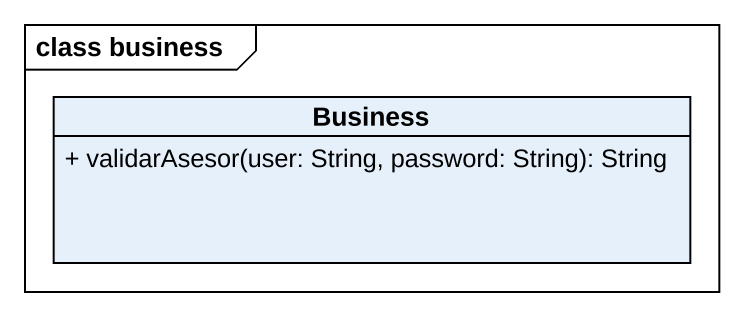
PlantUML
@startuml
mainframe class business
hide circle
hide empty members
skinparam classAttributeIconSize 0
class Business {
  + validarAsesor(user: String, password: String): String
}
@enduml
